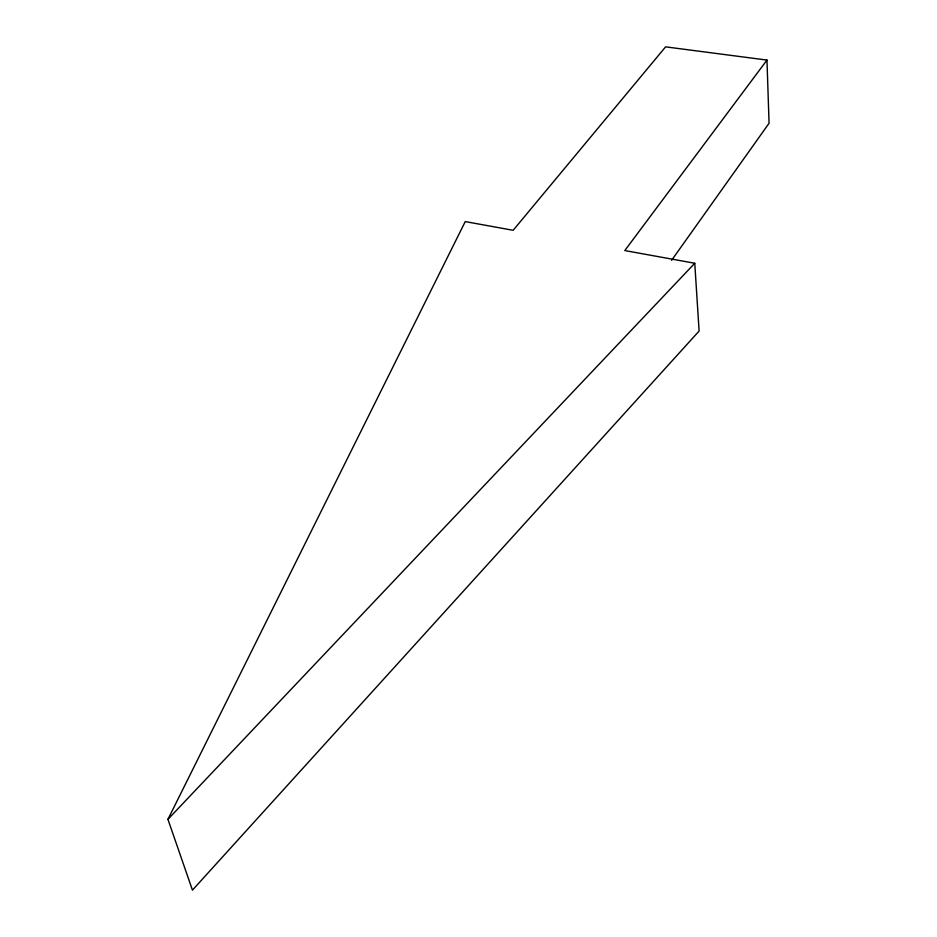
<?xml version="1.0" encoding="UTF-8"?>
<svg xmlns="http://www.w3.org/2000/svg" width="937" height="937" viewBox="0 0 937 937"><rect width="100%" height="100%" fill="white"/><g stroke="black" fill="none" stroke-linecap="round" stroke-linejoin="round"><path stroke-width="1.41" d="M766.97 60.085L624.792 250.566L694.762 263.262L699.107 331.054L192.448 890.15L167.934 819.336L465.244 221.589L513.148 230.291L665.61 46.85L766.97 60.085L769.066 123.251L671.583 260.345M167.934 819.336L694.762 263.262"/></g></svg>
